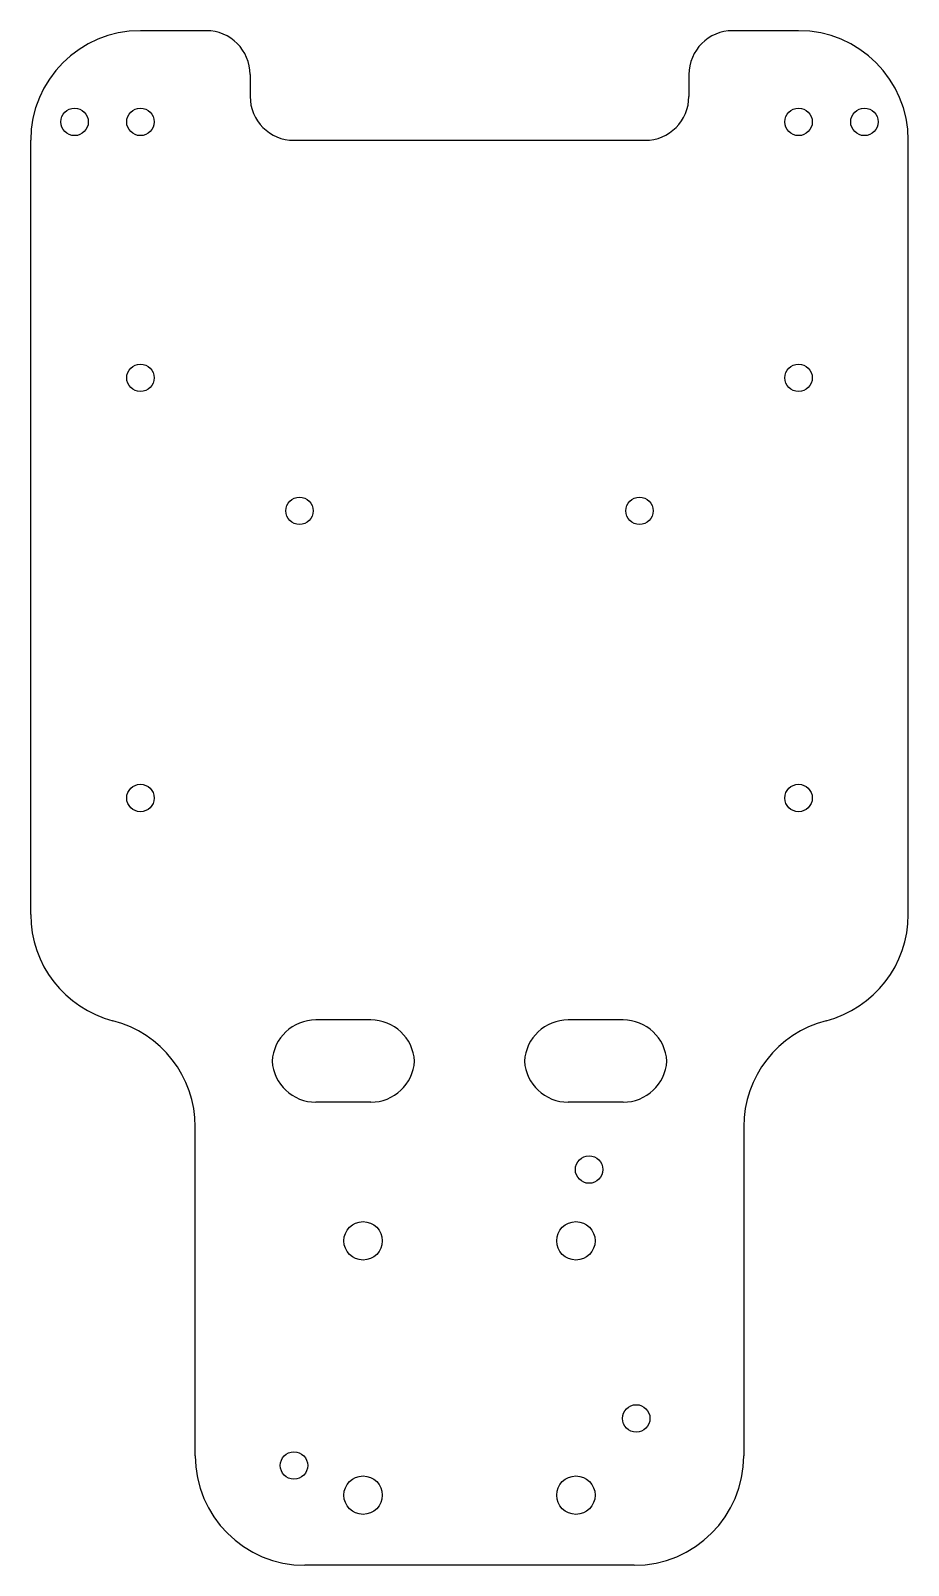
# Model space of a CAD drawing. Extents: x -2 to 2, y -3.5 to 3.5.
import ezdxf

# ---------------------------------------------------------------- set-up
doc = ezdxf.new("R2010")
doc.units = 0
doc.header["$MEASUREMENT"] = 0
doc.layers.add('MODELSKETCH_VISIBLE', color=7, linetype='CONTINUOUS')

msp = doc.modelspace()

# ---------------------------------------------------------------- linework, layer by layer
at = {"layer": 'MODELSKETCH_VISIBLE'}
for p, q in [((-1.2, 3.5), (-1.5, 3.5)), ((1.5, 3.5), (1.2, 3.5)), ((-1, 3.3), (-1, 3.2)), ((1, 3.3), (1, 3.2)), ((-2, -0.5318), (-2, 3)), ((-0.8, 3), (0.8, 3)), ((2, -0.5318), (2, 3)), ((-0.45, -1.0125), (-0.7, -1.0125)), ((0.7, -1.0125), (0.45, -1.0125)), ((-0.45, -1.3875), (-0.7, -1.3875)), ((0.7, -1.3875), (0.45, -1.3875)), ((-1.25, -3), (-1.25, -1.5)), ((1.25, -1.5), (1.25, -3)), ((0.75, -3.5), (-0.75, -3.5))]:
    msp.add_line(p, q, dxfattribs=at)
for centre, radius in [((-1.8, 3.0837), 0.0625), ((-1.5, 3.0837), 0.0625), ((1.5, 3.0837), 0.0625), ((1.8, 3.0837), 0.0625), ((-1.5, 1.9163), 0.0625), ((1.5, 1.9163), 0.0625), ((-0.775, 1.31), 0.0625), ((0.775, 1.31), 0.0625), ((-1.5, 0), 0.0625), ((1.5, 0), 0.0625), ((0.545, -1.695), 0.0625), ((-0.485, -2.02), 0.0875), ((0.485, -2.02), 0.0875), ((0.76, -2.83), 0.0625), ((-0.8, -3.045), 0.0625), ((-0.485, -3.18), 0.0875), ((0.485, -3.18), 0.0875)]:
    msp.add_circle(centre, radius, dxfattribs=at)
for centre, radius, start, end in [((-1.5, 3), 0.5, 90, 180), ((-1.2, 3.3), 0.2, 0, 90), ((1.2, 3.3), 0.2, 90, 180), ((1.5, 3), 0.5, 0, 90), ((-0.8, 3.2), 0.2, 180, 270), ((0.8, 3.2), 0.2, 270, 0), ((-1.5, -0.5318), 0.5, 180, 255.52249), ((1.5, -0.5318), 0.5, 284.47751, 0), ((-1.75, -1.5), 0.5, 0, 75.52249), ((-0.7, -1.2125), 0.2, 90, 176.41668), ((-0.45, -1.2125), 0.2, 3.58332, 90), ((0.45, -1.2125), 0.2, 90, 176.41668), ((0.7, -1.2125), 0.2, 3.58332, 90), ((1.75, -1.5), 0.5, 104.47751, 180), ((-0.7, -1.1875), 0.2, 183.58332, 270), ((-0.45, -1.1875), 0.2, 270, 356.41668), ((0.45, -1.1875), 0.2, 183.58332, 270), ((0.7, -1.1875), 0.2, 270, 356.41668), ((-0.75, -3), 0.5, 180, 270), ((0.75, -3), 0.5, 270, 0)]:
    msp.add_arc(centre, radius, start, end, dxfattribs=at)

doc.saveas('drawing.dxf')
